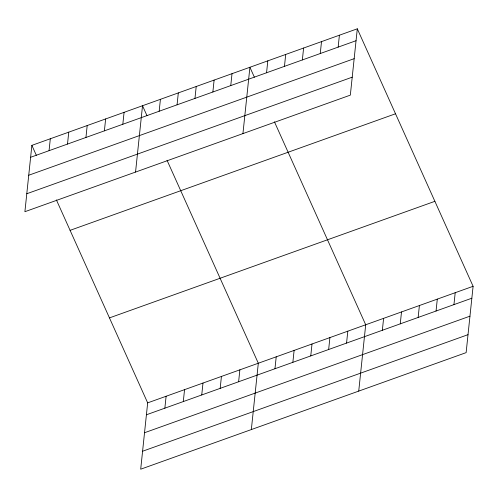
<?xml version="1.0" encoding="UTF-8"?>
<svg xmlns="http://www.w3.org/2000/svg" width="498" height="498" viewBox="0 0 498 498"><rect width="100%" height="100%" fill="white"/><g stroke="black" fill="none" stroke-linecap="round" stroke-linejoin="round"><path stroke-width="0.75" d="M31.872 145.366L24.9 211.7L350.331 95.137L357.303 28.803L31.872 145.366L36.329 155.283M49.059 150.676L50.31 138.761M67.504 144.071L68.755 132.157M85.942 137.46L87.194 125.552M104.387 130.856L105.638 118.947M122.825 124.251L124.077 112.343M135.549 172.065L142.521 105.738L146.978 115.648M159.167 111.235L160.418 99.326M177.064 104.823L178.315 92.914M56.392 199.891L147.669 402.863L140.697 469.197L466.128 352.634L473.1 286.3L357.303 28.803M194.961 98.411L196.212 86.503M164.857 408.173L166.108 396.259M212.864 92.006L214.115 80.091M183.295 401.569L184.553 389.654M230.761 85.594L232.012 73.679M201.74 394.958L202.991 383.049M242.937 133.601L249.909 67.267L254.372 77.184M220.178 388.353L221.429 376.444M266.561 72.77L267.812 60.856M238.623 381.748L239.874 369.84M284.458 66.359L285.709 54.45M251.341 429.562L258.313 363.235L167.035 160.263M302.354 59.947L303.606 48.038M274.964 368.732L276.216 356.823M320.258 53.535L321.509 41.627M292.861 362.32L294.113 350.411M338.154 47.123L339.406 35.215M310.758 355.908L312.009 344M328.655 349.503L329.913 337.588M346.558 343.091L347.809 331.176M358.734 391.098L365.706 324.764L274.429 121.792M382.352 330.267L383.603 318.353M400.255 323.856L401.506 311.941M418.152 317.444L419.403 305.535M436.049 311.032L437.3 299.124M453.952 304.62L455.203 292.712M30.621 157.281L356.051 40.712M28.735 175.24L354.165 58.671M26.786 193.741L352.217 77.178M70.087 230.344L395.518 113.774M109.454 317.892L434.885 201.323M147.669 402.863L473.1 286.3M146.418 414.778L471.849 298.209M144.526 432.737L469.963 316.168M142.584 451.238L468.014 334.675"/></g></svg>
